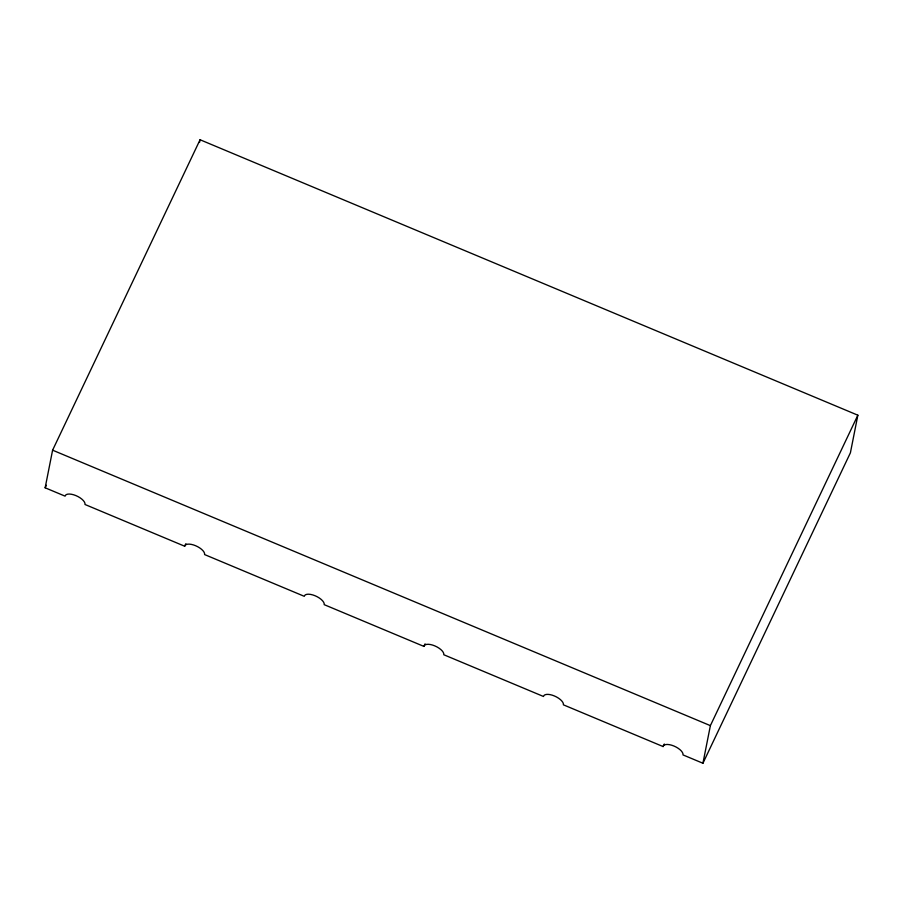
<?xml version="1.0" encoding="UTF-8"?>
<svg xmlns="http://www.w3.org/2000/svg" width="903" height="903" viewBox="0 0 903 903"><rect width="100%" height="100%" fill="white"/><g stroke="black" fill="none" stroke-linecap="round" stroke-linejoin="round"><path stroke-width="1.35" d="M45.15 487.801L52.6 450.179L200.071 139.751L857.85 415.199L850.4 452.821L702.929 763.249L683.007 754.908A10.859 4.673 25.4 0 0 673.965 746.036A10.859 4.673 25.4 0 0 663.073 746.555L563.404 704.825A10.859 4.673 25.4 0 0 554.374 695.953A10.859 4.673 25.4 0 0 543.471 696.473L443.802 654.743A10.859 4.673 25.4 0 0 434.772 645.871A10.859 4.673 25.4 0 0 423.879 646.39L324.211 604.66A10.859 4.673 25.4 0 0 315.17 595.788A10.859 4.673 25.4 0 0 304.277 596.307L204.609 554.577A10.859 4.673 25.4 0 0 195.579 545.705A10.859 4.673 25.4 0 0 184.675 546.225L85.017 504.495A10.859 4.673 25.4 0 0 75.976 495.623A10.859 4.673 25.4 0 0 65.084 496.142L45.15 487.801L46.358 485.25M199.529 142.437L200.071 139.751M702.929 763.249L710.379 725.64L857.85 415.199M184.675 546.225L185.894 543.685M423.879 646.39L425.087 643.85M663.073 746.555L664.281 744.016M52.6 450.179L710.379 725.64"/></g></svg>
